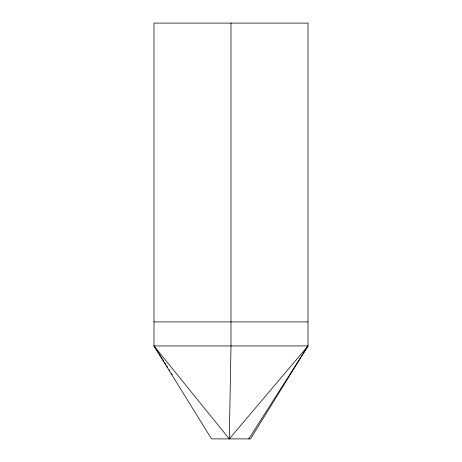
<?xml version="1.0" encoding="UTF-8"?>
<svg xmlns="http://www.w3.org/2000/svg" width="462" height="462" viewBox="0 0 462 462"><rect width="100%" height="100%" fill="white"/><g stroke="black" fill="none" stroke-linecap="round" stroke-linejoin="round"><path stroke-width="0.69" d="M248.775 438.9L308.004 345.94L153.996 345.94L211.532 438.9L250.468 438.9L308.004 345.94L308.004 23.1L153.996 23.1L153.996 345.94L229.308 438.9L231 345.94L231 23.1M229.308 438.9L308.004 345.94M153.996 321.91L308.004 321.91M153.996 345.94L163.669 361.134M164.449 362.347L165.997 364.778M166.77 365.991L167.544 367.209M169.092 369.635L169.866 370.853M171.414 373.284L172.187 374.497"/></g></svg>
